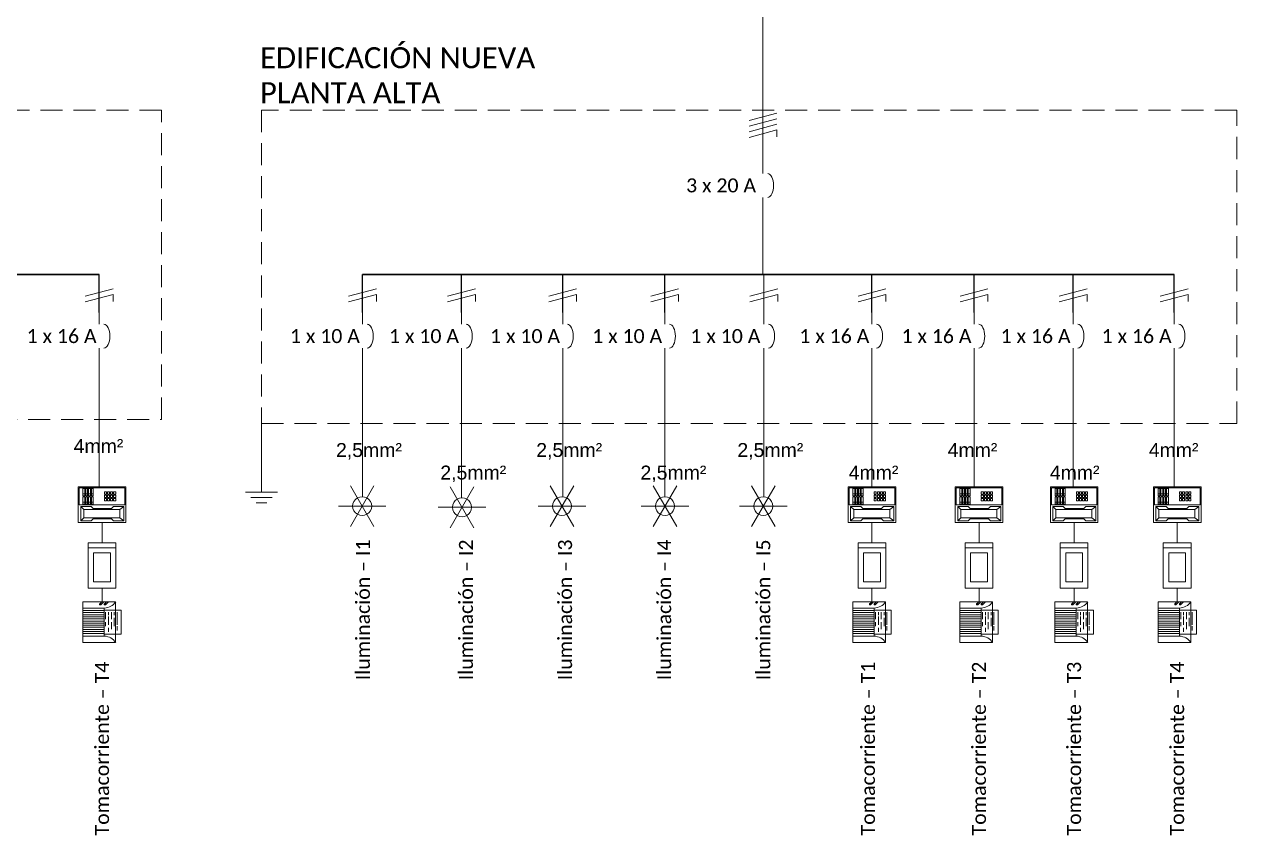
# Model space of a CAD drawing. Header units: inches. Extents: x 53 to 841, y 55 to 416.
# Drawn here: x 198.8 to 339.4, y 54.7 to 146.7 of the extents above; entities that cross this region are included whole.
import ezdxf

# ---------------------------------------------------------------- set-up
doc = ezdxf.new("R2010")
doc.units = ezdxf.units.IN
doc.header["$MEASUREMENT"] = 0
doc.linetypes.add('DASHED', pattern=[0.75, 0.5, -0.25])
for name, color, linetype in [('CONECTOR', 7, 'Continuous'), ('CONEX__ELÉCTRICAS_COMUNICACIÓN', 7, 'Continuous'), ('ELECTRICIDAD', 7, 'Continuous'), ('EQUIPO', 7, 'Continuous')]:
    doc.layers.add(name, color=color, linetype=linetype)
doc.styles.get("Standard").update_dxf_attribs({"font": 'arial.ttf'})

msp = doc.modelspace()

# ---------------------------------------------------------------- linework, layer by layer
at = {"lineweight": 13}
for p, q in [((281.03, 135.79), (284.18, 136.64)), ((281.03, 135.16), (284.18, 136)), ((281.03, 134.52), (284.18, 135.37)), ((281.03, 133.89), (284.18, 134.73)), ((284.18, 134.73), (284.18, 133.93)), ((205.67, 115.85), (208.83, 116.69)), ((235.56, 115.86), (238.72, 116.7)), ((246.81, 115.85), (249.97, 116.69)), ((258.29, 115.85), (261.45, 116.69)), ((269.88, 115.85), (273.03, 116.69)), ((281.13, 115.86), (284.28, 116.7)), ((293.4, 115.86), (296.56, 116.7)), ((304.99, 115.86), (308.14, 116.7)), ((316.24, 115.85), (319.39, 116.69)), ((327.71, 115.85), (330.87, 116.69)), ((205.67, 115.21), (208.83, 116.06)), ((208.83, 116.06), (208.83, 115.25)), ((235.56, 115.22), (238.72, 116.07)), ((238.72, 116.07), (238.72, 115.26)), ((246.81, 115.21), (249.97, 116.06)), ((249.97, 116.06), (249.97, 115.25)), ((258.29, 115.21), (261.45, 116.06)), ((261.45, 116.06), (261.45, 115.25)), ((269.88, 115.21), (273.03, 116.06)), ((273.03, 116.06), (273.03, 115.25)), ((281.13, 115.22), (284.28, 116.07)), ((284.28, 116.07), (284.28, 115.26)), ((293.4, 115.22), (296.56, 116.07)), ((296.56, 116.07), (296.56, 115.26)), ((304.99, 115.22), (308.14, 116.07)), ((308.14, 116.07), (308.14, 115.26)), ((316.24, 115.21), (319.39, 116.06)), ((319.39, 116.06), (319.39, 115.25)), ((327.71, 115.21), (330.87, 116.06)), ((330.87, 116.06), (330.87, 115.25))]:
    msp.add_line(p, q, dxfattribs=at)
at = {"lineweight": 30}
for p, q in [((207.25, 118.31), (69.47, 118.31)), ((237.14, 118.31), (329.29, 118.31))]:
    msp.add_line(p, q, dxfattribs=at)
for p, q in [((207.25, 114.03), (207.25, 118.31)), ((237.14, 114.03), (237.14, 118.31)), ((248.39, 114.03), (248.39, 118.31)), ((259.87, 114.03), (259.87, 118.31)), ((271.45, 114.03), (271.45, 118.31)), ((294.98, 114.03), (294.98, 118.31)), ((306.57, 114.03), (306.57, 118.31)), ((317.82, 114.03), (317.82, 118.31)), ((329.29, 114.03), (329.29, 118.31))]:
    msp.add_line(p, q)
at = {"color": 165, "linetype": 'DASHED', "lineweight": 13, "ltscale": 5}
for points in [[(60.44, 101.88), (214.34, 101.88), (214.34, 136.98), (60.44, 136.98)], [(225.68, 101.43), (336.38, 101.43), (336.38, 136.98), (225.68, 136.98)]]:
    msp.add_lwpolyline(points, close=True, dxfattribs=at)
at = {"layer": 'CONECTOR', "linetype": 'Continuous', "lineweight": 13}
for p, q in [((207.25, 108.63), (207.25, 94.23)), ((237.14, 93.11), (237.14, 108.63)), ((248.39, 92.98), (248.39, 108.63)), ((259.87, 93.11), (259.87, 108.63)), ((271.45, 93.11), (271.45, 108.63)), ((282.7, 93.11), (282.7, 108.63)), ((294.98, 108.63), (294.98, 94.23)), ((306.57, 108.63), (306.57, 94.23)), ((317.82, 108.63), (317.82, 94.23)), ((329.29, 108.63), (329.29, 94.23)), ((207.59, 90.18), (207.59, 87.88)), ((294.98, 90.18), (294.98, 87.88)), ((307.13, 90.18), (307.13, 87.88)), ((317.93, 90.18), (317.93, 87.88)), ((329.63, 90.18), (329.63, 87.88)), ((207.59, 82.75), (207.59, 81.19)), ((294.98, 82.75), (294.98, 81.19)), ((307.13, 82.75), (307.13, 81.19)), ((317.93, 82.75), (317.93, 81.19)), ((329.63, 82.75), (329.63, 81.19))]:
    msp.add_line(p, q, dxfattribs=at)
at = {"layer": 'CONECTOR', "color": 140, "linetype": 'Continuous', "lineweight": 13}
msp.add_lwpolyline([(267.89, 328.23), (267.89, 280.98), (339.39, 280.98), (339.39, 160.38), (282.6, 160.38), (282.6, 131.13)], dxfattribs=at)
at = {"layer": 'CONECTOR', "linetype": 'Continuous', "lineweight": 13}
msp.add_lwpolyline([(282.7, 114.03), (282.7, 118.31), (282.6, 118.31), (282.6, 125.73)], dxfattribs=at)
at = {"layer": 'CONEX__ELÉCTRICAS_COMUNICACIÓN', "color": 7, "linetype": 'Continuous', "lineweight": 13}
for p, q in [((205.17, 92.01), (205.52, 91.66)), ((209.6, 91.66), (210.06, 92.01)), ((292.56, 92.01), (292.91, 91.66)), ((296.99, 91.66), (297.45, 92.01)), ((304.71, 92.01), (305.06, 91.66)), ((309.14, 91.66), (309.6, 92.01)), ((315.51, 92.01), (315.86, 91.66)), ((319.94, 91.66), (320.4, 92.01)), ((327.21, 92.01), (327.56, 91.66)), ((331.64, 91.66), (332.1, 92.01)), ((205.17, 90.37), (205.52, 90.72)), ((210.06, 90.37), (209.6, 90.72)), ((292.56, 90.37), (292.91, 90.72)), ((297.45, 90.37), (296.99, 90.72)), ((304.71, 90.37), (305.06, 90.72)), ((309.6, 90.37), (309.14, 90.72)), ((315.51, 90.37), (315.86, 90.72)), ((320.4, 90.37), (319.94, 90.72)), ((327.21, 90.37), (327.56, 90.72)), ((332.1, 90.37), (331.64, 90.72))]:
    msp.add_line(p, q, dxfattribs=at)
for points in [[(210.29, 90.18), (210.29, 94.23), (204.89, 94.23), (204.89, 90.18)], [(297.68, 90.18), (297.68, 94.23), (292.28, 94.23), (292.28, 90.18)], [(309.83, 90.18), (309.83, 94.23), (304.43, 94.23), (304.43, 90.18)], [(320.63, 90.18), (320.63, 94.23), (315.23, 94.23), (315.23, 90.18)], [(332.33, 90.18), (332.33, 94.23), (326.93, 94.23), (326.93, 90.18)], [(210.18, 92.2), (210.18, 94.1), (205, 94.1), (205, 92.2)], [(205.63, 93.45), (205.63, 94.04), (205.42, 94.04), (205.42, 93.45)], [(205.63, 93.21), (205.63, 93.45), (205.42, 93.45), (205.42, 93.21)], [(205.63, 92.5), (205.63, 93.09), (205.42, 93.09), (205.42, 92.5)], [(205.95, 93.45), (205.95, 94.04), (205.74, 94.04), (205.74, 93.45)], [(205.95, 93.21), (205.95, 93.45), (205.74, 93.45), (205.74, 93.21)], [(205.95, 92.5), (205.95, 93.09), (205.74, 93.09), (205.74, 92.5)], [(206.26, 93.45), (206.26, 94.04), (206.05, 94.04), (206.05, 93.45)], [(206.26, 93.21), (206.26, 93.45), (206.05, 93.45), (206.05, 93.21)], [(206.26, 92.5), (206.26, 93.09), (206.05, 93.09), (206.05, 92.5)], [(206.58, 93.45), (206.58, 94.04), (206.37, 94.04), (206.37, 93.45)], [(206.58, 93.21), (206.58, 93.45), (206.37, 93.45), (206.37, 93.21)], [(206.58, 92.5), (206.58, 93.09), (206.37, 93.09), (206.37, 92.5)], [(208.08, 93.41), (208.08, 93.67), (207.85, 93.67), (207.85, 93.41)], [(208.08, 93.02), (208.08, 93.28), (207.85, 93.28), (207.85, 93.02)], [(208.08, 92.63), (208.08, 92.89), (207.85, 92.89), (207.85, 92.63)], [(208.43, 93.41), (208.43, 93.67), (208.2, 93.67), (208.2, 93.41)], [(208.43, 93.02), (208.43, 93.28), (208.2, 93.28), (208.2, 93.02)], [(208.43, 92.63), (208.43, 92.89), (208.2, 92.89), (208.2, 92.63)], [(208.78, 93.41), (208.78, 93.67), (208.55, 93.67), (208.55, 93.41)], [(208.78, 93.02), (208.78, 93.28), (208.55, 93.28), (208.55, 93.02)], [(208.78, 92.63), (208.78, 92.89), (208.55, 92.89), (208.55, 92.63)], [(209.13, 93.41), (209.13, 93.67), (208.89, 93.67), (208.89, 93.41)], [(209.13, 93.02), (209.13, 93.28), (208.89, 93.28), (208.89, 93.02)], [(209.13, 92.63), (209.13, 92.89), (208.89, 92.89), (208.89, 92.63)], [(297.57, 92.2), (297.57, 94.1), (292.39, 94.1), (292.39, 92.2)], [(293.02, 93.45), (293.02, 94.04), (292.81, 94.04), (292.81, 93.45)], [(293.02, 93.21), (293.02, 93.45), (292.81, 93.45), (292.81, 93.21)], [(293.02, 92.5), (293.02, 93.09), (292.81, 93.09), (292.81, 92.5)], [(293.34, 93.45), (293.34, 94.04), (293.13, 94.04), (293.13, 93.45)], [(293.34, 93.21), (293.34, 93.45), (293.13, 93.45), (293.13, 93.21)], [(293.34, 92.5), (293.34, 93.09), (293.13, 93.09), (293.13, 92.5)], [(293.65, 93.45), (293.65, 94.04), (293.44, 94.04), (293.44, 93.45)], [(293.65, 93.21), (293.65, 93.45), (293.44, 93.45), (293.44, 93.21)], [(293.65, 92.5), (293.65, 93.09), (293.44, 93.09), (293.44, 92.5)], [(293.97, 93.45), (293.97, 94.04), (293.76, 94.04), (293.76, 93.45)], [(293.97, 93.21), (293.97, 93.45), (293.76, 93.45), (293.76, 93.21)], [(293.97, 92.5), (293.97, 93.09), (293.76, 93.09), (293.76, 92.5)], [(295.47, 93.41), (295.47, 93.67), (295.24, 93.67), (295.24, 93.41)], [(295.47, 93.02), (295.47, 93.28), (295.24, 93.28), (295.24, 93.02)], [(295.47, 92.63), (295.47, 92.89), (295.24, 92.89), (295.24, 92.63)], [(295.82, 93.41), (295.82, 93.67), (295.59, 93.67), (295.59, 93.41)], [(295.82, 93.02), (295.82, 93.28), (295.59, 93.28), (295.59, 93.02)], [(295.82, 92.63), (295.82, 92.89), (295.59, 92.89), (295.59, 92.63)], [(296.17, 93.41), (296.17, 93.67), (295.94, 93.67), (295.94, 93.41)], [(296.17, 93.02), (296.17, 93.28), (295.94, 93.28), (295.94, 93.02)], [(296.17, 92.63), (296.17, 92.89), (295.94, 92.89), (295.94, 92.63)], [(296.51, 93.41), (296.51, 93.67), (296.28, 93.67), (296.28, 93.41)], [(296.51, 93.02), (296.51, 93.28), (296.28, 93.28), (296.28, 93.02)], [(296.51, 92.63), (296.51, 92.89), (296.28, 92.89), (296.28, 92.63)], [(309.72, 92.2), (309.72, 94.1), (304.54, 94.1), (304.54, 92.2)], [(305.17, 93.45), (305.17, 94.04), (304.96, 94.04), (304.96, 93.45)], [(305.17, 93.21), (305.17, 93.45), (304.96, 93.45), (304.96, 93.21)], [(305.17, 92.5), (305.17, 93.09), (304.96, 93.09), (304.96, 92.5)], [(305.49, 93.45), (305.49, 94.04), (305.28, 94.04), (305.28, 93.45)], [(305.49, 93.21), (305.49, 93.45), (305.28, 93.45), (305.28, 93.21)], [(305.49, 92.5), (305.49, 93.09), (305.28, 93.09), (305.28, 92.5)], [(305.8, 93.45), (305.8, 94.04), (305.59, 94.04), (305.59, 93.45)], [(305.8, 93.21), (305.8, 93.45), (305.59, 93.45), (305.59, 93.21)], [(305.8, 92.5), (305.8, 93.09), (305.59, 93.09), (305.59, 92.5)], [(306.12, 93.45), (306.12, 94.04), (305.91, 94.04), (305.91, 93.45)], [(306.12, 93.21), (306.12, 93.45), (305.91, 93.45), (305.91, 93.21)], [(306.12, 92.5), (306.12, 93.09), (305.91, 93.09), (305.91, 92.5)], [(307.62, 93.41), (307.62, 93.67), (307.39, 93.67), (307.39, 93.41)], [(307.62, 93.02), (307.62, 93.28), (307.39, 93.28), (307.39, 93.02)], [(307.62, 92.63), (307.62, 92.89), (307.39, 92.89), (307.39, 92.63)], [(307.97, 93.41), (307.97, 93.67), (307.74, 93.67), (307.74, 93.41)], [(307.97, 93.02), (307.97, 93.28), (307.74, 93.28), (307.74, 93.02)], [(307.97, 92.63), (307.97, 92.89), (307.74, 92.89), (307.74, 92.63)], [(308.32, 93.41), (308.32, 93.67), (308.09, 93.67), (308.09, 93.41)], [(308.32, 93.02), (308.32, 93.28), (308.09, 93.28), (308.09, 93.02)], [(308.32, 92.63), (308.32, 92.89), (308.09, 92.89), (308.09, 92.63)], [(308.66, 93.41), (308.66, 93.67), (308.43, 93.67), (308.43, 93.41)], [(308.66, 93.02), (308.66, 93.28), (308.43, 93.28), (308.43, 93.02)], [(308.66, 92.63), (308.66, 92.89), (308.43, 92.89), (308.43, 92.63)], [(320.52, 92.2), (320.52, 94.1), (315.34, 94.1), (315.34, 92.2)], [(315.97, 93.45), (315.97, 94.04), (315.76, 94.04), (315.76, 93.45)], [(315.97, 93.21), (315.97, 93.45), (315.76, 93.45), (315.76, 93.21)], [(315.97, 92.5), (315.97, 93.09), (315.76, 93.09), (315.76, 92.5)], [(316.29, 93.45), (316.29, 94.04), (316.08, 94.04), (316.08, 93.45)], [(316.29, 93.21), (316.29, 93.45), (316.08, 93.45), (316.08, 93.21)], [(316.29, 92.5), (316.29, 93.09), (316.08, 93.09), (316.08, 92.5)], [(316.6, 93.45), (316.6, 94.04), (316.39, 94.04), (316.39, 93.45)], [(316.6, 93.21), (316.6, 93.45), (316.39, 93.45), (316.39, 93.21)], [(316.6, 92.5), (316.6, 93.09), (316.39, 93.09), (316.39, 92.5)], [(316.92, 93.45), (316.92, 94.04), (316.71, 94.04), (316.71, 93.45)], [(316.92, 93.21), (316.92, 93.45), (316.71, 93.45), (316.71, 93.21)], [(316.92, 92.5), (316.92, 93.09), (316.71, 93.09), (316.71, 92.5)], [(318.42, 93.41), (318.42, 93.67), (318.19, 93.67), (318.19, 93.41)], [(318.42, 93.02), (318.42, 93.28), (318.19, 93.28), (318.19, 93.02)], [(318.42, 92.63), (318.42, 92.89), (318.19, 92.89), (318.19, 92.63)], [(318.77, 93.41), (318.77, 93.67), (318.54, 93.67), (318.54, 93.41)], [(318.77, 93.02), (318.77, 93.28), (318.54, 93.28), (318.54, 93.02)], [(318.77, 92.63), (318.77, 92.89), (318.54, 92.89), (318.54, 92.63)], [(319.12, 93.41), (319.12, 93.67), (318.89, 93.67), (318.89, 93.41)], [(319.12, 93.02), (319.12, 93.28), (318.89, 93.28), (318.89, 93.02)], [(319.12, 92.63), (319.12, 92.89), (318.89, 92.89), (318.89, 92.63)], [(319.46, 93.41), (319.46, 93.67), (319.23, 93.67), (319.23, 93.41)], [(319.46, 93.02), (319.46, 93.28), (319.23, 93.28), (319.23, 93.02)], [(319.46, 92.63), (319.46, 92.89), (319.23, 92.89), (319.23, 92.63)], [(332.22, 92.2), (332.22, 94.1), (327.04, 94.1), (327.04, 92.2)], [(327.67, 93.45), (327.67, 94.04), (327.46, 94.04), (327.46, 93.45)], [(327.67, 93.21), (327.67, 93.45), (327.46, 93.45), (327.46, 93.21)], [(327.67, 92.5), (327.67, 93.09), (327.46, 93.09), (327.46, 92.5)], [(327.99, 93.45), (327.99, 94.04), (327.78, 94.04), (327.78, 93.45)], [(327.99, 93.21), (327.99, 93.45), (327.78, 93.45), (327.78, 93.21)], [(327.99, 92.5), (327.99, 93.09), (327.78, 93.09), (327.78, 92.5)], [(328.3, 93.45), (328.3, 94.04), (328.09, 94.04), (328.09, 93.45)], [(328.3, 93.21), (328.3, 93.45), (328.09, 93.45), (328.09, 93.21)], [(328.3, 92.5), (328.3, 93.09), (328.09, 93.09), (328.09, 92.5)], [(328.62, 93.45), (328.62, 94.04), (328.41, 94.04), (328.41, 93.45)], [(328.62, 93.21), (328.62, 93.45), (328.41, 93.45), (328.41, 93.21)], [(328.62, 92.5), (328.62, 93.09), (328.41, 93.09), (328.41, 92.5)], [(330.12, 93.41), (330.12, 93.67), (329.89, 93.67), (329.89, 93.41)], [(330.12, 93.02), (330.12, 93.28), (329.89, 93.28), (329.89, 93.02)], [(330.12, 92.63), (330.12, 92.89), (329.89, 92.89), (329.89, 92.63)], [(330.47, 93.41), (330.47, 93.67), (330.24, 93.67), (330.24, 93.41)], [(330.47, 93.02), (330.47, 93.28), (330.24, 93.28), (330.24, 93.02)], [(330.47, 92.63), (330.47, 92.89), (330.24, 92.89), (330.24, 92.63)], [(330.82, 93.41), (330.82, 93.67), (330.59, 93.67), (330.59, 93.41)], [(330.82, 93.02), (330.82, 93.28), (330.59, 93.28), (330.59, 93.02)], [(330.82, 92.63), (330.82, 92.89), (330.59, 92.89), (330.59, 92.63)], [(331.16, 93.41), (331.16, 93.67), (330.93, 93.67), (330.93, 93.41)], [(331.16, 93.02), (331.16, 93.28), (330.93, 93.28), (330.93, 93.02)], [(331.16, 92.63), (331.16, 92.89), (330.93, 92.89), (330.93, 92.63)], [(208.9, 92.01), (208.67, 91.78), (206.57, 91.78), (206.34, 92.01), (205.17, 92.01), (205.17, 90.37), (206.34, 90.37), (206.57, 90.6), (208.67, 90.6), (208.9, 90.37), (210.06, 90.37), (210.06, 92.01)], [(205.63, 92.27), (205.63, 92.5), (205.42, 92.5), (205.42, 92.27)], [(209.6, 90.72), (209.6, 91.66), (205.52, 91.66), (205.52, 90.72)], [(205.95, 92.27), (205.95, 92.5), (205.74, 92.5), (205.74, 92.27)], [(206.26, 92.27), (206.26, 92.5), (206.05, 92.5), (206.05, 92.27)], [(206.58, 92.27), (206.58, 92.5), (206.37, 92.5), (206.37, 92.27)], [(296.29, 92.01), (296.06, 91.78), (293.96, 91.78), (293.73, 92.01), (292.56, 92.01), (292.56, 90.37), (293.73, 90.37), (293.96, 90.6), (296.06, 90.6), (296.29, 90.37), (297.45, 90.37), (297.45, 92.01)], [(293.02, 92.27), (293.02, 92.5), (292.81, 92.5), (292.81, 92.27)], [(296.99, 90.72), (296.99, 91.66), (292.91, 91.66), (292.91, 90.72)], [(293.34, 92.27), (293.34, 92.5), (293.13, 92.5), (293.13, 92.27)], [(293.65, 92.27), (293.65, 92.5), (293.44, 92.5), (293.44, 92.27)], [(293.97, 92.27), (293.97, 92.5), (293.76, 92.5), (293.76, 92.27)], [(308.44, 92.01), (308.21, 91.78), (306.11, 91.78), (305.88, 92.01), (304.71, 92.01), (304.71, 90.37), (305.88, 90.37), (306.11, 90.6), (308.21, 90.6), (308.44, 90.37), (309.6, 90.37), (309.6, 92.01)], [(305.17, 92.27), (305.17, 92.5), (304.96, 92.5), (304.96, 92.27)], [(309.14, 90.72), (309.14, 91.66), (305.06, 91.66), (305.06, 90.72)], [(305.49, 92.27), (305.49, 92.5), (305.28, 92.5), (305.28, 92.27)], [(305.8, 92.27), (305.8, 92.5), (305.59, 92.5), (305.59, 92.27)], [(306.12, 92.27), (306.12, 92.5), (305.91, 92.5), (305.91, 92.27)], [(319.24, 92.01), (319.01, 91.78), (316.91, 91.78), (316.68, 92.01), (315.51, 92.01), (315.51, 90.37), (316.68, 90.37), (316.91, 90.6), (319.01, 90.6), (319.24, 90.37), (320.4, 90.37), (320.4, 92.01)], [(315.97, 92.27), (315.97, 92.5), (315.76, 92.5), (315.76, 92.27)], [(319.94, 90.72), (319.94, 91.66), (315.86, 91.66), (315.86, 90.72)], [(316.29, 92.27), (316.29, 92.5), (316.08, 92.5), (316.08, 92.27)], [(316.6, 92.27), (316.6, 92.5), (316.39, 92.5), (316.39, 92.27)], [(316.92, 92.27), (316.92, 92.5), (316.71, 92.5), (316.71, 92.27)], [(330.94, 92.01), (330.71, 91.78), (328.61, 91.78), (328.38, 92.01), (327.21, 92.01), (327.21, 90.37), (328.38, 90.37), (328.61, 90.6), (330.71, 90.6), (330.94, 90.37), (332.1, 90.37), (332.1, 92.01)], [(327.67, 92.27), (327.67, 92.5), (327.46, 92.5), (327.46, 92.27)], [(331.64, 90.72), (331.64, 91.66), (327.56, 91.66), (327.56, 90.72)], [(327.99, 92.27), (327.99, 92.5), (327.78, 92.5), (327.78, 92.27)], [(328.3, 92.27), (328.3, 92.5), (328.09, 92.5), (328.09, 92.27)], [(328.62, 92.27), (328.62, 92.5), (328.41, 92.5), (328.41, 92.27)]]:
    msp.add_lwpolyline(points, close=True, dxfattribs=at)
at = {"layer": 'ELECTRICIDAD', "linetype": 'Continuous', "lineweight": 13}
for p, q in [((282.6, 131.13), (282.6, 129.78)), ((282.6, 127.08), (282.6, 125.73)), ((207.25, 114.03), (207.25, 112.68)), ((237.14, 114.03), (237.14, 112.68)), ((248.39, 114.03), (248.39, 112.68)), ((259.87, 114.03), (259.87, 112.68)), ((271.45, 114.03), (271.45, 112.68)), ((282.7, 114.03), (282.7, 112.68)), ((294.98, 114.03), (294.98, 112.68)), ((306.57, 114.03), (306.57, 112.68)), ((317.82, 114.03), (317.82, 112.68)), ((329.29, 114.03), (329.29, 112.68)), ((207.25, 109.98), (207.25, 108.63)), ((237.14, 109.98), (237.14, 108.63)), ((248.39, 109.98), (248.39, 108.63)), ((259.87, 109.98), (259.87, 108.63)), ((271.45, 109.98), (271.45, 108.63)), ((282.7, 109.98), (282.7, 108.63)), ((294.98, 109.98), (294.98, 108.63)), ((306.57, 109.98), (306.57, 108.63)), ((317.82, 109.98), (317.82, 108.63)), ((329.29, 109.98), (329.29, 108.63)), ((238.45, 89.72), (235.77, 94.36)), ((235.77, 89.72), (238.45, 94.36)), ((249.79, 89.59), (247.11, 94.23)), ((247.11, 89.59), (249.79, 94.23)), ((261.13, 89.72), (258.45, 94.36)), ((258.45, 89.72), (261.13, 94.36)), ((272.83, 89.72), (270.15, 94.36)), ((270.15, 89.72), (272.83, 94.36)), ((283.99, 89.72), (281.31, 94.36)), ((281.31, 89.72), (283.99, 94.36))]:
    msp.add_line(p, q, dxfattribs=at)
at = {"layer": 'ELECTRICIDAD', "color": 118, "linetype": 'Continuous', "lineweight": 13}
for p, q in [((225.68, 101.43), (225.68, 93.63)), ((223.88, 93.63), (227.48, 93.63)), ((224.48, 93.03), (226.88, 93.03)), ((225.08, 92.43), (226.28, 92.43))]:
    msp.add_line(p, q, dxfattribs=at)
at = {"layer": 'ELECTRICIDAD', "linetype": 'Continuous', "lineweight": 13}
for points in [[(239.81, 92.04), (237.11, 92.04), (234.41, 92.04)], [(251.15, 91.91), (248.45, 91.91), (245.75, 91.91)], [(262.49, 92.04), (259.79, 92.04), (257.09, 92.04)], [(274.19, 92.04), (271.49, 92.04), (268.79, 92.04)], [(285.35, 92.04), (282.65, 92.04), (279.95, 92.04)]]:
    msp.add_lwpolyline(points, dxfattribs=at)
for centre, major_axis, ratio, start_param, end_param in [((283.14, 128.43), (0, -1.35), 0.5, 1.570796, 3.141593), ((283.14, 128.43), (0, -1.35), 0.5, 0, 1.570796), ((207.79, 111.33), (0, -1.35), 0.5, 1.570796, 3.141593), ((237.68, 111.33), (0, -1.35), 0.5, 1.570796, 3.141593), ((248.93, 111.33), (0, -1.35), 0.5, 1.570796, 3.141593), ((260.4, 111.33), (0, -1.35), 0.5, 1.570796, 3.141593), ((271.99, 111.33), (0, -1.35), 0.5, 1.570796, 3.141593), ((283.24, 111.33), (0, -1.35), 0.5, 1.570796, 3.141593), ((295.51, 111.33), (0, -1.35), 0.5, 1.570796, 3.141593), ((307.1, 111.33), (0, -1.35), 0.5, 1.570796, 3.141593), ((318.35, 111.33), (0, -1.35), 0.5, 1.570796, 3.141593), ((329.83, 111.33), (0, -1.35), 0.5, 1.570796, 3.141593), ((207.79, 111.33), (0, -1.35), 0.5, 0, 1.570796), ((237.68, 111.33), (0, -1.35), 0.5, 0, 1.570796), ((248.93, 111.33), (0, -1.35), 0.5, 0, 1.570796), ((260.4, 111.33), (0, -1.35), 0.5, 0, 1.570796), ((271.99, 111.33), (0, -1.35), 0.5, 0, 1.570796), ((283.24, 111.33), (0, -1.35), 0.5, 0, 1.570796), ((295.51, 111.33), (0, -1.35), 0.5, 0, 1.570796), ((307.1, 111.33), (0, -1.35), 0.5, 0, 1.570796), ((318.35, 111.33), (0, -1.35), 0.5, 0, 1.570796), ((329.83, 111.33), (0, -1.35), 0.5, 0, 1.570796), ((237.11, 92.04), (1.08, 0), 0.989743, 0, 3.141593), ((248.45, 91.91), (1.08, 0), 0.989743, 0, 3.141593), ((259.79, 92.04), (1.08, 0), 0.989743, 0, 3.141593), ((271.49, 92.04), (1.08, 0), 0.989743, 0, 3.141593), ((282.65, 92.04), (1.08, 0), 0.989743, 0, 3.141593), ((237.11, 92.04), (1.08, 0), 0.989743, -3.141593, 0), ((248.45, 91.91), (1.08, 0), 0.989743, -3.141593, 0), ((259.79, 92.04), (1.08, 0), 0.989743, -3.141593, 0), ((271.49, 92.04), (1.08, 0), 0.989743, -3.141593, 0), ((282.65, 92.04), (1.08, 0), 0.989743, -3.141593, 0)]:
    msp.add_ellipse(centre, major_axis=major_axis, ratio=ratio, start_param=start_param, end_param=end_param, dxfattribs=at)
at = {"layer": 'EQUIPO', "color": 7, "linetype": 'Continuous', "lineweight": 13}
for p, q in [((206.01, 87.31), (209.16, 87.31)), ((293.4, 87.31), (296.55, 87.31)), ((305.55, 87.31), (308.7, 87.31)), ((316.35, 87.31), (319.5, 87.31)), ((328.05, 87.31), (331.2, 87.31)), ((205.41, 80.47), (207.83, 80.47)), ((205.41, 80.19), (207.83, 80.19)), ((207.56, 81.19), (207.33, 80.96)), ((207.78, 81.19), (207.44, 80.85)), ((207.83, 77.29), (207.83, 80.47)), ((208.08, 81.19), (207.86, 80.96)), ((208.31, 81.19), (207.97, 80.85)), ((292.8, 80.47), (295.22, 80.47)), ((292.8, 80.19), (295.22, 80.19)), ((294.95, 81.19), (294.72, 80.96)), ((295.17, 81.19), (294.83, 80.85)), ((295.22, 77.29), (295.22, 80.47)), ((295.47, 81.19), (295.24, 80.96)), ((295.7, 81.19), (295.36, 80.85)), ((304.95, 80.47), (307.37, 80.47)), ((304.95, 80.19), (307.37, 80.19)), ((307.1, 81.19), (306.87, 80.96)), ((307.32, 81.19), (306.98, 80.85)), ((307.37, 77.29), (307.37, 80.47)), ((307.62, 81.19), (307.39, 80.96)), ((307.85, 81.19), (307.51, 80.85)), ((315.75, 80.47), (318.17, 80.47)), ((315.75, 80.19), (318.17, 80.19)), ((317.9, 81.19), (317.67, 80.96)), ((318.12, 81.19), (317.78, 80.85)), ((318.17, 77.29), (318.17, 80.47)), ((318.42, 81.19), (318.19, 80.96)), ((318.65, 81.19), (318.31, 80.85)), ((327.45, 80.47), (329.87, 80.47)), ((327.45, 80.19), (329.87, 80.19)), ((329.6, 81.19), (329.37, 80.96)), ((329.82, 81.19), (329.48, 80.85)), ((329.87, 77.29), (329.87, 80.47)), ((330.12, 81.19), (329.89, 80.96)), ((330.35, 81.19), (330.01, 80.85)), ((205.41, 79.96), (207.83, 79.96)), ((205.41, 79.72), (207.83, 79.72)), ((205.41, 79.48), (207.83, 79.48)), ((205.41, 79.24), (207.83, 79.24)), ((205.41, 79), (207.83, 79)), ((205.41, 78.76), (207.83, 78.76)), ((207.99, 80), (207.99, 79.2)), ((207.99, 78.88), (207.99, 78.41)), ((208.32, 80), (208.32, 79.68)), ((208.32, 79.52), (208.32, 78.56)), ((208.64, 80), (208.64, 79.2)), ((208.64, 78.88), (208.64, 78.09)), ((208.96, 80), (208.96, 79.68)), ((208.96, 79.36), (208.96, 78.41)), ((209.29, 80), (209.29, 78.56)), ((292.8, 79.96), (295.22, 79.96)), ((292.8, 79.72), (295.22, 79.72)), ((292.8, 79.48), (295.22, 79.48)), ((292.8, 79.24), (295.22, 79.24)), ((292.8, 79), (295.22, 79)), ((292.8, 78.76), (295.22, 78.76)), ((295.38, 80), (295.38, 79.2)), ((295.38, 78.88), (295.38, 78.41)), ((295.71, 80), (295.71, 79.68)), ((295.71, 79.52), (295.71, 78.56)), ((296.03, 80), (296.03, 79.2)), ((296.03, 78.88), (296.03, 78.09)), ((296.35, 80), (296.35, 79.68)), ((296.35, 79.36), (296.35, 78.41)), ((296.68, 80), (296.68, 78.56)), ((304.95, 79.96), (307.37, 79.96)), ((304.95, 79.72), (307.37, 79.72)), ((304.95, 79.48), (307.37, 79.48)), ((304.95, 79.24), (307.37, 79.24)), ((304.95, 79), (307.37, 79)), ((304.95, 78.76), (307.37, 78.76)), ((307.53, 80), (307.53, 79.2)), ((307.53, 78.88), (307.53, 78.41)), ((307.86, 80), (307.86, 79.68)), ((307.86, 79.52), (307.86, 78.56)), ((308.18, 80), (308.18, 79.2)), ((308.18, 78.88), (308.18, 78.09)), ((308.5, 80), (308.5, 79.68)), ((308.5, 79.36), (308.5, 78.41)), ((308.83, 80), (308.83, 78.56)), ((315.75, 79.96), (318.17, 79.96)), ((315.75, 79.72), (318.17, 79.72)), ((315.75, 79.48), (318.17, 79.48)), ((315.75, 79.24), (318.17, 79.24)), ((315.75, 79), (318.17, 79)), ((315.75, 78.76), (318.17, 78.76)), ((318.33, 80), (318.33, 79.2)), ((318.33, 78.88), (318.33, 78.41)), ((318.66, 80), (318.66, 79.68)), ((318.66, 79.52), (318.66, 78.56)), ((318.98, 80), (318.98, 79.2)), ((318.98, 78.88), (318.98, 78.09)), ((319.3, 80), (319.3, 79.68)), ((319.3, 79.36), (319.3, 78.41)), ((319.63, 80), (319.63, 78.56)), ((327.45, 79.96), (329.87, 79.96)), ((327.45, 79.72), (329.87, 79.72)), ((327.45, 79.48), (329.87, 79.48)), ((327.45, 79.24), (329.87, 79.24)), ((327.45, 79), (329.87, 79)), ((327.45, 78.76), (329.87, 78.76)), ((330.03, 80), (330.03, 79.2)), ((330.03, 78.88), (330.03, 78.41)), ((330.36, 80), (330.36, 79.68)), ((330.36, 79.52), (330.36, 78.56)), ((330.68, 80), (330.68, 79.2)), ((330.68, 78.88), (330.68, 78.09)), ((331, 80), (331, 79.68)), ((331, 79.36), (331, 78.41)), ((331.33, 80), (331.33, 78.56)), ((205.41, 78.52), (207.83, 78.52)), ((205.41, 78.29), (207.83, 78.29)), ((205.41, 78.05), (207.83, 78.05)), ((205.41, 77.81), (207.83, 77.81)), ((205.41, 77.57), (207.83, 77.57)), ((208.32, 78.25), (208.32, 77.77)), ((209.29, 78.41), (209.29, 77.93)), ((292.8, 78.52), (295.22, 78.52)), ((292.8, 78.29), (295.22, 78.29)), ((292.8, 78.05), (295.22, 78.05)), ((292.8, 77.81), (295.22, 77.81)), ((292.8, 77.57), (295.22, 77.57)), ((295.71, 78.25), (295.71, 77.77)), ((296.68, 78.41), (296.68, 77.93)), ((304.95, 78.52), (307.37, 78.52)), ((304.95, 78.29), (307.37, 78.29)), ((304.95, 78.05), (307.37, 78.05)), ((304.95, 77.81), (307.37, 77.81)), ((304.95, 77.57), (307.37, 77.57)), ((307.86, 78.25), (307.86, 77.77)), ((308.83, 78.41), (308.83, 77.93)), ((315.75, 78.52), (318.17, 78.52)), ((315.75, 78.29), (318.17, 78.29)), ((315.75, 78.05), (318.17, 78.05)), ((315.75, 77.81), (318.17, 77.81)), ((315.75, 77.57), (318.17, 77.57)), ((318.66, 78.25), (318.66, 77.77)), ((319.63, 78.41), (319.63, 77.93)), ((327.45, 78.52), (329.87, 78.52)), ((327.45, 78.29), (329.87, 78.29)), ((327.45, 78.05), (329.87, 78.05)), ((327.45, 77.81), (329.87, 77.81)), ((327.45, 77.57), (329.87, 77.57)), ((330.36, 78.25), (330.36, 77.77)), ((331.33, 78.41), (331.33, 77.93)), ((205.41, 77.29), (207.83, 77.29)), ((292.8, 77.29), (295.22, 77.29)), ((304.95, 77.29), (307.37, 77.29)), ((315.75, 77.29), (318.17, 77.29)), ((327.45, 77.29), (329.87, 77.29))]:
    msp.add_line(p, q, dxfattribs=at)
for points in [[(206.01, 82.75), (209.16, 82.75), (209.16, 87.88), (206.01, 87.88)], [(293.4, 82.75), (296.55, 82.75), (296.55, 87.88), (293.4, 87.88)], [(305.55, 82.75), (308.7, 82.75), (308.7, 87.88), (305.55, 87.88)], [(316.35, 82.75), (319.5, 82.75), (319.5, 87.88), (316.35, 87.88)], [(328.05, 82.75), (331.2, 82.75), (331.2, 87.88), (328.05, 87.88)], [(206.63, 83.44), (208.55, 83.44), (208.55, 86.74), (206.63, 86.74)], [(294.02, 83.44), (295.93, 83.44), (295.93, 86.74), (294.02, 86.74)], [(306.17, 83.44), (308.08, 83.44), (308.08, 86.74), (306.17, 86.74)], [(316.97, 83.44), (318.88, 83.44), (318.88, 86.74), (316.97, 86.74)], [(328.67, 83.44), (330.58, 83.44), (330.58, 86.74), (328.67, 86.74)], [(209.12, 76.58), (209.12, 81.19), (205.41, 81.19), (205.41, 76.58)], [(209.77, 80.23), (207.83, 80.23), (207.83, 77.53), (209.77, 77.53)], [(296.51, 76.58), (296.51, 81.19), (292.8, 81.19), (292.8, 76.58)], [(297.16, 80.23), (295.22, 80.23), (295.22, 77.53), (297.16, 77.53)], [(308.66, 76.58), (308.66, 81.19), (304.95, 81.19), (304.95, 76.58)], [(309.31, 80.23), (307.37, 80.23), (307.37, 77.53), (309.31, 77.53)], [(319.46, 76.58), (319.46, 81.19), (315.75, 81.19), (315.75, 76.58)], [(320.11, 80.23), (318.17, 80.23), (318.17, 77.53), (320.11, 77.53)], [(331.16, 76.58), (331.16, 81.19), (327.45, 81.19), (327.45, 76.58)], [(331.81, 80.23), (329.87, 80.23), (329.87, 77.53), (331.81, 77.53)]]:
    msp.add_lwpolyline(points, close=True, dxfattribs=at)
for centre, major_axis, ratio, start_param, end_param in [((207.38, 80.91), (0.0808, 0), 0.984236, 0.785398, 3.926991), ((207.38, 80.91), (0.0808, 0), 0.984236, 3.926991, 7.068583), ((207.91, 80.91), (0.0808, 0), 0.984236, 0.785398, 3.926991), ((195.95, 99.53), (12.75, -18.78), 0.258983, -0.149117, 0.101972), ((207.91, 80.91), (0.0808, 0), 0.984236, 3.926991, 7.068583), ((294.77, 80.91), (0.0808, 0), 0.984236, 0.785398, 3.926991), ((294.77, 80.91), (0.0808, 0), 0.984236, 3.926991, 7.068583), ((295.3, 80.91), (0.0808, 0), 0.984236, 0.785398, 3.926991), ((283.34, 99.53), (12.75, -18.78), 0.258983, -0.149117, 0.101972), ((295.3, 80.91), (0.0808, 0), 0.984236, 3.926991, 7.068583), ((306.92, 80.91), (0.0808, 0), 0.984236, 0.785398, 3.926991), ((306.92, 80.91), (0.0808, 0), 0.984236, 3.926991, 7.068583), ((307.45, 80.91), (0.0808, 0), 0.984236, 0.785398, 3.926991), ((295.49, 99.53), (12.75, -18.78), 0.258983, -0.149117, 0.101972), ((307.45, 80.91), (0.0808, 0), 0.984236, 3.926991, 7.068583), ((317.72, 80.91), (0.0808, 0), 0.984236, 0.785398, 3.926991), ((317.72, 80.91), (0.0808, 0), 0.984236, 3.926991, 7.068583), ((318.25, 80.91), (0.0808, 0), 0.984236, 0.785398, 3.926991), ((306.29, 99.53), (12.75, -18.78), 0.258983, -0.149117, 0.101972), ((318.25, 80.91), (0.0808, 0), 0.984236, 3.926991, 7.068583), ((329.42, 80.91), (0.0808, 0), 0.984236, 0.785398, 3.926991), ((329.42, 80.91), (0.0808, 0), 0.984236, 3.926991, 7.068583), ((329.95, 80.91), (0.0808, 0), 0.984236, 0.785398, 3.926991), ((317.99, 99.53), (12.75, -18.78), 0.258983, -0.149117, 0.101972), ((329.95, 80.91), (0.0808, 0), 0.984236, 3.926991, 7.068583), ((195.95, 58.23), (12.75, 18.78), 0.258983, -0.101972, 0.149117), ((283.34, 58.23), (12.75, 18.78), 0.258983, -0.101972, 0.149117), ((295.49, 58.23), (12.75, 18.78), 0.258983, -0.101972, 0.149117), ((306.29, 58.23), (12.75, 18.78), 0.258983, -0.101972, 0.149117), ((317.99, 58.23), (12.75, 18.78), 0.258983, -0.101972, 0.149117)]:
    msp.add_ellipse(centre, major_axis=major_axis, ratio=ratio, start_param=start_param, end_param=end_param, dxfattribs=at)

# ---------------------------------------------------------------- texts
at = {"lineweight": 13, "insert": (225.51, 140.94), "char_height": 2.1431, "width": 43.5115, "attachment_point": 4}
msp.add_mtext('{\\fCalibri|b0|i0|c0|p34;\\H1.1111x;\\C10;EDIFICACIÓN NUEVA\\PPLANTA ALTA}', dxfattribs=at)
at = {"char_height": 1.58, "attachment_point": 1}
for s, heights, insert in [('4mm²', [-1.58], (204.36, 99.65)), ('2,5mm²', [-1.9], (234.14, 99.2)), ('2,5mm²', [-1.9], (256.87, 99.2)), ('2,5mm²', [-1.9], (279.7, 99.2)), ('4mm²', [-1.58], (303.57, 99.2)), ('4mm²', [-1.58], (326.4, 99.2)), ('2,5mm²', [-1.9], (245.98, 96.64)), ('2,5mm²', [-1.9], (268.7, 96.64)), ('4mm²', [-1.58], (292.34, 96.64)), ('4mm²', [-1.58], (315.17, 96.64))]:
    msp.add_mtext_dynamic_manual_height_columns(s, width=5.1385, gutter_width=1, heights=heights, dxfattribs=dict(at, insert=insert))
at = {"lineweight": 13, "char_height": 1.4287, "attachment_point": 5, "rotation": 90}
for s, insert, width in [('\\C7;\\fCalibri|b0|i0|;\\H1.5874757766724;Iluminación – I1', (237.2, 80.27), 16.2), ('\\C7;\\fCalibri|b0|i0|;\\H1.5874757766724;Iluminación – I2', (248.9, 80.27), 16.2), ('\\C7;\\fCalibri|b0|i0|;\\H1.5874757766724;Iluminación – I3', (260.15, 80.27), 16.2), ('\\C7;\\fCalibri|b0|i0|;\\H1.5874757766724;Iluminación – I4', (271.4, 80.27), 16.2), ('\\C7;\\fCalibri|b0|i0|;\\H1.5874757766724;Iluminación – I5', (282.65, 80.27), 16.2), ('\\C7;\\fCalibri|b0|i0|;\\H1.5874757766724;Tomacorriente – T4', (207.59, 64.53), 20.7), ('\\C7;\\fCalibri|b0|i0|;\\H1.5874757766724;Tomacorriente – T1', (294.53, 64.53), 20.7), ('\\C7;\\fCalibri|b0|i0|;\\H1.5874757766724;Tomacorriente – T2', (307.13, 64.53), 20.7), ('\\C7;\\fCalibri|b0|i0|;\\H1.5874757766724;Tomacorriente – T3', (317.93, 64.53), 20.7), ('\\C7;\\fCalibri|b0|i0|;\\H1.5874757766724;Tomacorriente – T4', (329.63, 64.53), 20.7)]:
    msp.add_mtext(s, dxfattribs=dict(at, insert=insert, width=width))
at = {"layer": 'ELECTRICIDAD', "lineweight": 13, "char_height": 1.4287, "attachment_point": 5}
for s, insert, width in [('{\\fCalibri|b0|i0|c0|p34;\\H1.1111x;\\C7;3 x 20 A}', (277.85, 128.43), 8.1483), ('{\\fCalibri|b0|i0|c0|p34;\\H1.1111x;\\C7;1 x 16 A}', (202.99, 111.33), 12.6626), ('{\\fCalibri|b0|i0|c0|p34;\\H1.1111x;\\C7;1 x 10 A}', (232.88, 111.33), 13.4746), ('{\\fCalibri|b0|i0|c0|p34;\\H1.1111x;\\C7;1 x 10 A}', (244.13, 111.33), 13.4746), ('{\\fCalibri|b0|i0|c0|p34;\\H1.1111x;\\C7;1 x 10 A}', (255.6, 111.33), 13.4746), ('{\\fCalibri|b0|i0|c0|p34;\\H1.1111x;\\C7;1 x 10 A}', (267.19, 111.33), 13.4746), ('{\\fCalibri|b0|i0|c0|p34;\\H1.1111x;\\C7;1 x 10 A}', (278.34, 111.33), 13.4746), ('{\\fCalibri|b0|i0|c0|p34;\\H1.1111x;\\C7;1 x 16 A}', (290.71, 111.33), 12.6626), ('{\\fCalibri|b0|i0|c0|p34;\\H1.1111x;\\C7;1 x 16 A}', (302.3, 111.33), 12.6626), ('{\\fCalibri|b0|i0|c0|p34;\\H1.1111x;\\C7;1 x 16 A}', (313.55, 111.33), 12.6626), ('{\\fCalibri|b0|i0|c0|p34;\\H1.1111x;\\C7;1 x 16 A}', (325.02, 111.33), 12.6626)]:
    msp.add_mtext(s, dxfattribs=dict(at, insert=insert, width=width))

doc.saveas('drawing.dxf')
